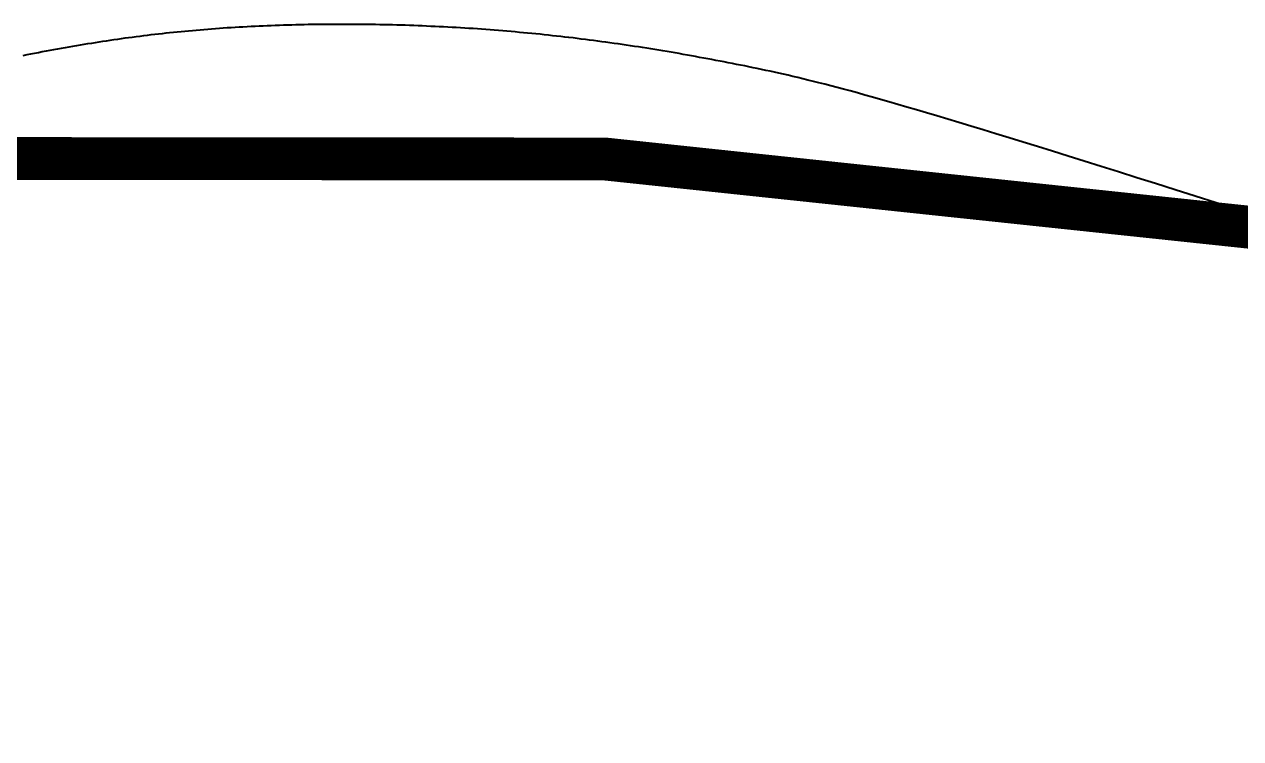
# Model space of a CAD drawing. Header units: metres. Extents: x 561401 to 594056, y 8460144 to 8508504.
# Drawn here: x 578686.86 to 578701.07, y 8493874.91 to 8493883.26 of the extents above; entities that cross this region are included whole.
import ezdxf

# ---------------------------------------------------------------- set-up
doc = ezdxf.new("R2010")
doc.units = ezdxf.units.M
doc.layers.add('1.1. DERECHO DE VIA', color=230, linetype='Continuous')
doc.layers.add('1.1. VIA EXISTENTE', color=252, linetype='Continuous')

msp = doc.modelspace()

# ---------------------------------------------------------------- linework, layer by layer
at = {"layer": '1.1. DERECHO DE VIA', "color": 230, "linetype": 'Continuous', "lineweight": 40, "ltscale": 0.2, "const_width": 0.5}
msp.add_lwpolyline([(578514.382, 8493779.159), (578513.99, 8493801.22), (578521.38, 8493819.908), (578536.265, 8493833.312), (578554.612, 8493840.281), (578573.896, 8493838.341), (578593.28, 8493833.554), (578612.662, 8493835.318), (578628.277, 8493846.589), (578640.914, 8493862.075), (578655.372, 8493875.657), (578673.721, 8493881.7), (578693.642, 8493881.685), (578713.523, 8493879.581), (578733.361, 8493877.041), (578753.296, 8493876.421), (578773.065, 8493874.237), (578792.388, 8493869.169), (578810.441, 8493860.818), (578828.635, 8493852.611), (578841.507, 8493838.689), (578848.185, 8493819.995), (578854.022, 8493800.876), (578863.722, 8493783.6)], dxfattribs=at)
at = {"layer": '1.1. VIA EXISTENTE', "color": 253, "linetype": 'Continuous', "lineweight": 40, "ltscale": 0.2, "true_color": 0x84a4a6, "elevation": -10}
msp.add_lwpolyline([(578701.302, 8493881.007), (578701.041, 8493881.09), (578700.788, 8493881.171), (578700.543, 8493881.249), (578700.307, 8493881.324), (578700.08, 8493881.397), (578699.86, 8493881.466), (578699.648, 8493881.533), (578699.444, 8493881.597), (578699.247, 8493881.659), (578699.058, 8493881.718), (578698.875, 8493881.775), (578698.7, 8493881.83), (578698.531, 8493881.882), (578698.369, 8493881.932), (578698.213, 8493881.98), (578698.063, 8493882.026), (578697.92, 8493882.069), (578697.782, 8493882.111), (578697.65, 8493882.151), (578697.523, 8493882.189), (578697.401, 8493882.225), (578697.285, 8493882.259), (578697.173, 8493882.292), (578697.066, 8493882.323), (578696.964, 8493882.352), (578696.865, 8493882.38), (578696.771, 8493882.407), (578696.681, 8493882.432), (578696.595, 8493882.456), (578696.512, 8493882.479), (578696.433, 8493882.5), (578696.357, 8493882.52), (578696.284, 8493882.54), (578696.213, 8493882.558), (578696.146, 8493882.575), (578696.08, 8493882.591), (578696.017, 8493882.607), (578695.957, 8493882.622), (578695.898, 8493882.636), (578695.84, 8493882.65), (578695.785, 8493882.662), (578695.73, 8493882.675), (578695.677, 8493882.687), (578695.625, 8493882.698), (578695.574, 8493882.709), (578695.524, 8493882.72), (578695.474, 8493882.731), (578695.425, 8493882.741), (578695.376, 8493882.751), (578695.327, 8493882.761), (578695.278, 8493882.771), (578695.23, 8493882.781), (578695.182, 8493882.79), (578695.134, 8493882.8), (578695.086, 8493882.809), (578695.038, 8493882.819), (578694.99, 8493882.828), (578694.942, 8493882.837), (578694.894, 8493882.846), (578694.847, 8493882.855), (578694.799, 8493882.864), (578694.751, 8493882.872), (578694.703, 8493882.881), (578694.656, 8493882.89), (578694.608, 8493882.898), (578694.56, 8493882.906), (578694.513, 8493882.915), (578694.465, 8493882.923), (578694.418, 8493882.931), (578694.37, 8493882.939), (578694.322, 8493882.947), (578694.275, 8493882.955), (578694.227, 8493882.963), (578694.18, 8493882.97), (578694.132, 8493882.978), (578694.084, 8493882.985), (578694.037, 8493882.993), (578693.989, 8493883), (578693.941, 8493883.007), (578693.894, 8493883.014), (578693.846, 8493883.021), (578693.798, 8493883.028), (578693.751, 8493883.035), (578693.703, 8493883.042), (578693.655, 8493883.048), (578693.608, 8493883.055), (578693.56, 8493883.061), (578693.512, 8493883.068), (578693.464, 8493883.074), (578693.416, 8493883.08), (578693.368, 8493883.086), (578693.32, 8493883.092), (578693.272, 8493883.098), (578693.224, 8493883.103), (578693.176, 8493883.109), (578693.128, 8493883.115), (578693.08, 8493883.12), (578693.032, 8493883.125), (578692.983, 8493883.131), (578692.935, 8493883.136), (578692.887, 8493883.141), (578692.838, 8493883.146), (578692.79, 8493883.15), (578692.741, 8493883.155), (578692.693, 8493883.16), (578692.644, 8493883.164), (578692.595, 8493883.169), (578692.547, 8493883.173), (578692.498, 8493883.177), (578692.449, 8493883.181), (578692.4, 8493883.185), (578692.351, 8493883.189), (578692.302, 8493883.193), (578692.253, 8493883.196), (578692.203, 8493883.2), (578692.154, 8493883.203), (578692.105, 8493883.207), (578692.055, 8493883.21), (578692.006, 8493883.213), (578691.957, 8493883.216), (578691.907, 8493883.219), (578691.857, 8493883.222), (578691.808, 8493883.225), (578691.758, 8493883.227), (578691.708, 8493883.23), (578691.659, 8493883.232), (578691.609, 8493883.234), (578691.559, 8493883.236), (578691.51, 8493883.239), (578691.46, 8493883.241), (578691.41, 8493883.242), (578691.36, 8493883.244), (578691.311, 8493883.246), (578691.261, 8493883.247), (578691.211, 8493883.249), (578691.161, 8493883.25), (578691.112, 8493883.251), (578691.062, 8493883.252), (578691.012, 8493883.253), (578690.963, 8493883.254), (578690.913, 8493883.255), (578690.864, 8493883.256), (578690.814, 8493883.256), (578690.765, 8493883.257), (578690.715, 8493883.257), (578690.666, 8493883.257), (578690.617, 8493883.257), (578690.567, 8493883.257), (578690.518, 8493883.257), (578690.469, 8493883.257), (578690.42, 8493883.257), (578690.371, 8493883.256), (578690.322, 8493883.256), (578690.273, 8493883.255), (578690.225, 8493883.255), (578690.176, 8493883.254), (578690.128, 8493883.253), (578690.079, 8493883.252), (578690.031, 8493883.251), (578689.983, 8493883.249), (578689.935, 8493883.248), (578689.887, 8493883.247), (578689.839, 8493883.245), (578689.791, 8493883.243), (578689.744, 8493883.241), (578689.696, 8493883.24), (578689.649, 8493883.238), (578689.602, 8493883.235), (578689.555, 8493883.233), (578689.508, 8493883.231), (578689.461, 8493883.229), (578689.414, 8493883.226), (578689.368, 8493883.223), (578689.322, 8493883.221), (578689.276, 8493883.218), (578689.23, 8493883.215), (578689.184, 8493883.212), (578689.138, 8493883.209), (578689.093, 8493883.205), (578689.047, 8493883.202), (578689.002, 8493883.198), (578688.957, 8493883.195), (578688.912, 8493883.191), (578688.867, 8493883.187), (578688.823, 8493883.183), (578688.778, 8493883.179), (578688.734, 8493883.175), (578688.69, 8493883.171), (578688.645, 8493883.166), (578688.601, 8493883.162), (578688.557, 8493883.157), (578688.513, 8493883.153), (578688.469, 8493883.148), (578688.426, 8493883.143), (578688.382, 8493883.138), (578688.338, 8493883.133), (578688.294, 8493883.128), (578688.251, 8493883.122), (578688.207, 8493883.117), (578688.164, 8493883.111), (578688.12, 8493883.105), (578688.077, 8493883.1), (578688.033, 8493883.094), (578687.99, 8493883.088), (578687.946, 8493883.082), (578687.903, 8493883.075), (578687.859, 8493883.069), (578687.816, 8493883.062), (578687.772, 8493883.056), (578687.729, 8493883.049), (578687.685, 8493883.042), (578687.642, 8493883.035), (578687.598, 8493883.028), (578687.554, 8493883.021), (578687.51, 8493883.014), (578687.467, 8493883.007), (578687.423, 8493882.999), (578687.379, 8493882.991), (578687.334, 8493882.984), (578687.29, 8493882.976), (578687.246, 8493882.968), (578687.201, 8493882.96), (578687.157, 8493882.952), (578687.112, 8493882.943), (578687.067, 8493882.935), (578687.023, 8493882.926), (578686.977, 8493882.918), (578686.932, 8493882.909), (578686.887, 8493882.9), (578686.841, 8493882.891)], dxfattribs=at)

doc.saveas('drawing.dxf')
